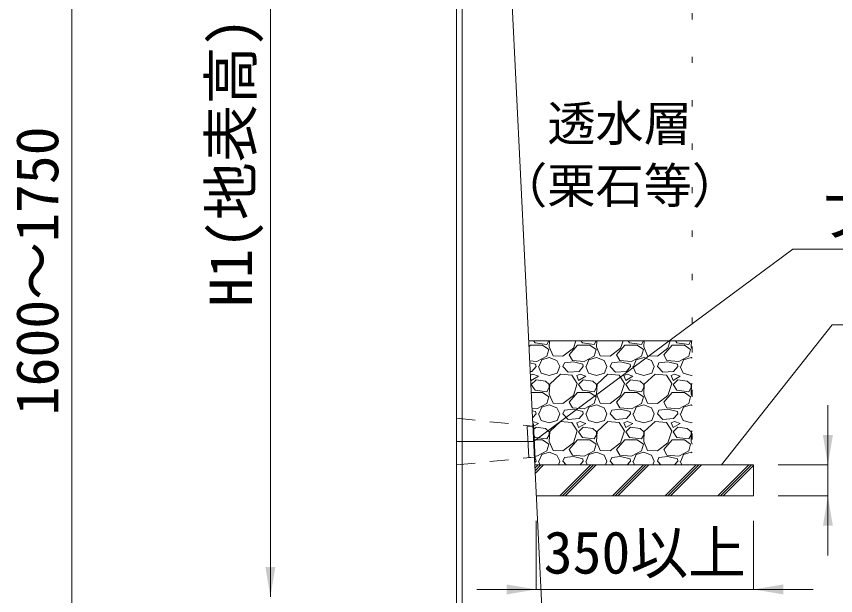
# Model space of a CAD drawing. Units: millimetres at full size, sheet at 1:40; details may follow other scales. Extents: x 221193 to 264773, y 874627 to 883926.
# Drawn here: x 235209 to 236529, y 878707 to 879640 of the extents above; entities that cross this region are included whole.
import ezdxf
from ezdxf.enums import TextEntityAlignment as Align

# ---------------------------------------------------------------- set-up
doc = ezdxf.new("R2010")
doc.units = ezdxf.units.MM
doc.header["$LTSCALE"] = 40
for name, pattern in [('DOTTED', [1.75, 0.25, -1.5]), ('USER1', [10, 6.25, -1.25, 1.25, -1.25]), ('USER2', [1.35, 0.75, -0.6])]:
    doc.linetypes.add(name, pattern=pattern)
for name, color, linetype, lineweight in [('0_2', 7, 'Continuous', 15), ('ハッチング', 7, 'Continuous', 5), ('フィルター', 3, 'Continuous', 13), ('寸法線', 7, 'Continuous', 13), ('引出線', 4, 'Continuous', 9), ('本体', 2, 'Continuous', 20), ('補助線', 8, 'Continuous', 13)]:
    doc.layers.add(name, color=color, linetype=linetype, lineweight=lineweight)
doc.styles.add('ＭＳ ゴシック', font='')
doc.styles.get('ＭＳ ゴシック').set_extended_font_data('MS Gothic')

# ---------------------------------------------------------------- blocks, each defined once
blk = doc.blocks.new('filled_arrow')
at = {"color": 0, "linetype": 'Continuous', "lineweight": -2}
blk.add_solid([(7.5, 1.25), (0, 0), (7.5, -1.25)], dxfattribs=at)

msp = doc.modelspace()

# ---------------------------------------------------------------- hatches: boundary and pattern name
at = {"layer": 'ハッチング'}
h = msp.add_hatch(dxfattribs=at)
h.set_pattern_fill('USER', color=256, style=0, pattern_type=2)
h.set_pattern_definition([(45, (130682.71, 887762.86), (-42.42641, 42.42641), []), (45, (130687.06, 887762.86), (-42.42641, 42.42641), []), (45, (130691.41, 887762.86), (-42.42641, 42.42641), [])])
h.paths.add_polyline_path([(236396.4, 878867.79), (236396.4, 878917.79), (236043.94, 878917.79), (236046.4, 878867.79)])

# ---------------------------------------------------------------- linework, layer by layer
at = {"layer": '0_2', "linetype": 'DOTTED', "lineweight": 9}
for p, q in [((236297.83, 879855.28), (236297.83, 879108.58)), ((236297.83, 879108.58), (236297.83, 878917.79))]:
    msp.add_line(p, q, dxfattribs=at)
at = {"layer": '0_2'}
for p, q in [((236043.94, 878917.79), (236396.4, 878917.79)), ((236396.4, 878917.79), (236396.4, 878867.79)), ((236046.4, 878867.79), (236396.4, 878867.79))]:
    msp.add_line(p, q, dxfattribs=at)
at = {"layer": 'ハッチング'}
for p, q in [((236042.03, 879117.79), (236044.45, 879114.16)), ((236044.45, 879114.16), (236063.5, 879111.88)), ((236063.5, 879111.88), (236066.78, 879117.79)), ((236067.77, 879117.79), (236067.31, 879108.07)), ((236106.17, 879105.78), (236110.01, 879117.79)), ((236118.23, 879117.79), (236120.65, 879114.16)), ((236120.65, 879114.16), (236139.7, 879111.88)), ((236139.7, 879111.88), (236142.98, 879117.79)), ((236143.97, 879117.79), (236143.51, 879108.07)), ((236182.37, 879105.78), (236186.21, 879117.79)), ((236194.43, 879117.79), (236196.85, 879114.16)), ((236196.85, 879114.16), (236215.9, 879111.88)), ((236215.9, 879111.88), (236219.18, 879117.79)), ((236220.17, 879117.79), (236219.71, 879108.07)), ((236258.57, 879105.78), (236262.41, 879117.79)), ((236270.63, 879117.79), (236273.05, 879114.16)), ((236273.05, 879114.16), (236292.1, 879111.88)), ((236292.1, 879111.88), (236295.38, 879117.79)), ((236296.37, 879117.79), (236295.91, 879108.07)), ((236034.59, 879107.87), (236036.83, 879110.35)), ((236036.83, 879110.35), (236056.64, 879110.35)), ((236056.64, 879110.35), (236066.54, 879103.49)), ((236066.54, 879103.49), (236063.5, 879092.83)), ((236067.31, 879108.07), (236073.4, 879093.59)), ((236089.4, 879092.83), (236106.17, 879105.78)), ((236099.31, 879095.11), (236113.03, 879110.35)), ((236113.03, 879110.35), (236132.84, 879110.35)), ((236132.84, 879110.35), (236142.74, 879103.49)), ((236142.74, 879103.49), (236139.7, 879092.83)), ((236143.51, 879108.07), (236149.6, 879093.59)), ((236165.6, 879092.83), (236182.37, 879105.78)), ((236175.51, 879095.11), (236189.23, 879110.35)), ((236189.23, 879110.35), (236209.04, 879110.35)), ((236209.04, 879110.35), (236218.94, 879103.49)), ((236218.94, 879103.49), (236215.9, 879092.83)), ((236219.71, 879108.07), (236225.8, 879093.59)), ((236241.8, 879092.83), (236258.57, 879105.78)), ((236251.71, 879095.11), (236265.43, 879110.35)), ((236265.43, 879110.35), (236285.24, 879110.35)), ((236285.24, 879110.35), (236295.14, 879103.49)), ((236295.14, 879103.49), (236292.1, 879092.83)), ((236295.91, 879108.07), (236297.83, 879103.48)), ((236047.49, 879084.44), (236035.7, 879085.39)), ((236063.5, 879092.83), (236047.49, 879084.44)), ((236050.54, 879076.06), (236055.11, 879086.73)), ((236055.11, 879086.73), (236067.31, 879090.54)), ((236067.31, 879090.54), (236079.5, 879085.97)), ((236073.4, 879093.59), (236089.4, 879092.83)), ((236079.5, 879085.97), (236084.07, 879076.06)), ((236104.64, 879085.97), (236099.31, 879095.11)), ((236123.69, 879084.44), (236104.64, 879085.97)), ((236139.7, 879092.83), (236123.69, 879084.44)), ((236126.74, 879076.06), (236131.31, 879086.73)), ((236131.31, 879086.73), (236143.51, 879090.54)), ((236143.51, 879090.54), (236155.7, 879085.97)), ((236149.6, 879093.59), (236165.6, 879092.83)), ((236155.7, 879085.97), (236160.27, 879076.06)), ((236180.84, 879085.97), (236175.51, 879095.11)), ((236199.89, 879084.44), (236180.84, 879085.97)), ((236215.9, 879092.83), (236199.89, 879084.44)), ((236202.94, 879076.06), (236207.51, 879086.73)), ((236207.51, 879086.73), (236219.71, 879090.54)), ((236219.71, 879090.54), (236231.9, 879085.97)), ((236225.8, 879093.59), (236241.8, 879092.83)), ((236231.9, 879085.97), (236236.47, 879076.06)), ((236257.04, 879085.97), (236251.71, 879095.11)), ((236276.09, 879084.44), (236257.04, 879085.97)), ((236292.1, 879092.83), (236276.09, 879084.44)), ((236279.14, 879076.06), (236283.71, 879086.73)), ((236283.71, 879086.73), (236295.91, 879090.54)), ((236295.91, 879090.54), (236297.83, 879089.82)), ((236045.21, 879079.87), (236035.85, 879082.21)), ((236045.97, 879076.06), (236039.11, 879068.44)), ((236045.97, 879076.06), (236045.21, 879079.87)), ((236049.78, 879076.06), (236054.35, 879065.39)), ((236080.26, 879065.39), (236084.07, 879076.06)), ((236089.4, 879076.06), (236091.69, 879082.16)), ((236097.79, 879066.92), (236089.4, 879076.06)), ((236106.17, 879083.68), (236091.69, 879082.16)), ((236121.41, 879079.87), (236106.17, 879083.68)), ((236122.17, 879076.06), (236115.31, 879068.44)), ((236122.17, 879076.06), (236121.41, 879079.87)), ((236125.98, 879076.06), (236130.55, 879065.39)), ((236156.46, 879065.39), (236160.27, 879076.06)), ((236165.6, 879076.06), (236167.89, 879082.16)), ((236173.99, 879066.92), (236165.6, 879076.06)), ((236182.37, 879083.68), (236167.89, 879082.16)), ((236197.61, 879079.87), (236182.37, 879083.68)), ((236198.37, 879076.06), (236191.51, 879068.44)), ((236198.37, 879076.06), (236197.61, 879079.87)), ((236202.18, 879076.06), (236206.75, 879065.39)), ((236232.66, 879065.39), (236236.47, 879076.06)), ((236241.8, 879076.06), (236244.09, 879082.16)), ((236250.19, 879066.92), (236241.8, 879076.06)), ((236258.57, 879083.68), (236244.09, 879082.16)), ((236273.81, 879079.87), (236258.57, 879083.68)), ((236274.57, 879076.06), (236267.71, 879068.44)), ((236274.57, 879076.06), (236273.81, 879079.87)), ((236278.38, 879076.06), (236282.95, 879065.39)), ((236039.11, 879068.44), (236036.54, 879068.22)), ((236040.64, 879063.87), (236036.84, 879062.24)), ((236038.35, 879053.96), (236049.78, 879060.82)), ((236049.78, 879060.82), (236040.64, 879063.87)), ((236054.35, 879065.39), (236067.31, 879061.58)), ((236067.31, 879061.58), (236080.26, 879065.39)), ((236085.59, 879063.87), (236068.07, 879047.87)), ((236103.88, 879062.35), (236085.59, 879063.87)), ((236115.31, 879068.44), (236097.79, 879066.92)), ((236112.26, 879048.63), (236103.88, 879062.35)), ((236116.84, 879063.87), (236111.5, 879061.58)), ((236111.5, 879061.58), (236114.55, 879053.96)), ((236114.55, 879053.96), (236125.98, 879060.82)), ((236125.98, 879060.82), (236116.84, 879063.87)), ((236130.55, 879065.39), (236143.51, 879061.58)), ((236143.51, 879061.58), (236156.46, 879065.39)), ((236161.79, 879063.87), (236144.27, 879047.87)), ((236180.08, 879062.35), (236161.79, 879063.87)), ((236191.51, 879068.44), (236173.99, 879066.92)), ((236188.46, 879048.63), (236180.08, 879062.35)), ((236193.04, 879063.87), (236187.7, 879061.58)), ((236187.7, 879061.58), (236190.75, 879053.96)), ((236190.75, 879053.96), (236202.18, 879060.82)), ((236202.18, 879060.82), (236193.04, 879063.87)), ((236206.75, 879065.39), (236219.71, 879061.58)), ((236219.71, 879061.58), (236232.66, 879065.39)), ((236237.99, 879063.87), (236220.47, 879047.87)), ((236256.28, 879062.35), (236237.99, 879063.87)), ((236267.71, 879068.44), (236250.19, 879066.92)), ((236264.66, 879048.63), (236256.28, 879062.35)), ((236269.24, 879063.87), (236263.9, 879061.58)), ((236263.9, 879061.58), (236266.95, 879053.96)), ((236266.95, 879053.96), (236278.38, 879060.82)), ((236278.38, 879060.82), (236269.24, 879063.87)), ((236282.95, 879065.39), (236295.91, 879061.58)), ((236295.91, 879061.58), (236297.83, 879062.15)), ((236037.09, 879057.12), (236038.35, 879053.96)), ((236045.97, 879054.73), (236038.35, 879047.11)), ((236038.35, 879047.11), (236044.45, 879037.96)), ((236061.21, 879052.44), (236045.97, 879054.73)), ((236067.31, 879047.11), (236061.21, 879052.44)), ((236068.07, 879047.87), (236067.31, 879031.87)), ((236067.31, 879042.53), (236067.31, 879047.11)), ((236106.17, 879029.58), (236112.26, 879048.63)), ((236122.17, 879054.73), (236114.55, 879047.11)), ((236114.55, 879047.11), (236120.65, 879037.96)), ((236137.41, 879052.44), (236122.17, 879054.73)), ((236143.51, 879047.11), (236137.41, 879052.44)), ((236144.27, 879047.87), (236143.51, 879031.87)), ((236143.51, 879042.53), (236143.51, 879047.11)), ((236182.37, 879029.58), (236188.46, 879048.63)), ((236198.37, 879054.73), (236190.75, 879047.11)), ((236190.75, 879047.11), (236196.85, 879037.96)), ((236213.61, 879052.44), (236198.37, 879054.73)), ((236219.71, 879047.11), (236213.61, 879052.44)), ((236220.47, 879047.87), (236219.71, 879031.87)), ((236219.71, 879042.53), (236219.71, 879047.11)), ((236258.57, 879029.58), (236264.66, 879048.63)), ((236274.57, 879054.73), (236266.95, 879047.11)), ((236266.95, 879047.11), (236273.05, 879037.96)), ((236289.81, 879052.44), (236274.57, 879054.73)), ((236295.91, 879047.11), (236289.81, 879052.44)), ((236296.67, 879047.87), (236295.91, 879031.87)), ((236295.91, 879042.53), (236295.91, 879047.11)), ((236297.83, 879048.93), (236296.67, 879047.87)), ((236038.22, 879034.15), (236056.64, 879034.15)), ((236044.45, 879037.96), (236063.5, 879035.68)), ((236056.64, 879034.15), (236066.54, 879027.29)), ((236063.5, 879035.68), (236067.31, 879042.53)), ((236099.31, 879018.91), (236113.03, 879034.15)), ((236113.03, 879034.15), (236132.84, 879034.15)), ((236120.65, 879037.96), (236139.7, 879035.68)), ((236132.84, 879034.15), (236142.74, 879027.29)), ((236139.7, 879035.68), (236143.51, 879042.53)), ((236175.51, 879018.91), (236189.23, 879034.15)), ((236189.23, 879034.15), (236209.04, 879034.15)), ((236196.85, 879037.96), (236215.9, 879035.68)), ((236209.04, 879034.15), (236218.94, 879027.29)), ((236215.9, 879035.68), (236219.71, 879042.53)), ((236251.71, 879018.91), (236265.43, 879034.15)), ((236265.43, 879034.15), (236285.24, 879034.15)), ((236273.05, 879037.96), (236292.1, 879035.68)), ((236285.24, 879034.15), (236295.14, 879027.29)), ((236292.1, 879035.68), (236295.91, 879042.53)), ((236066.54, 879027.29), (236063.5, 879016.63)), ((236067.31, 879031.87), (236073.4, 879017.39)), ((236089.4, 879016.63), (236106.17, 879029.58)), ((236142.74, 879027.29), (236139.7, 879016.63)), ((236143.51, 879031.87), (236149.6, 879017.39)), ((236165.6, 879016.63), (236182.37, 879029.58)), ((236218.94, 879027.29), (236215.9, 879016.63)), ((236219.71, 879031.87), (236225.8, 879017.39)), ((236241.8, 879016.63), (236258.57, 879029.58)), ((236295.14, 879027.29), (236292.1, 879016.63)), ((236295.91, 879031.87), (236297.83, 879027.28)), ((236047.49, 879008.24), (236039.46, 879008.89)), ((236063.5, 879016.63), (236047.49, 879008.24)), ((236050.54, 878999.86), (236055.11, 879010.53)), ((236055.11, 879010.53), (236067.31, 879014.34)), ((236067.31, 879014.34), (236079.5, 879009.77)), ((236073.4, 879017.39), (236089.4, 879016.63)), ((236079.5, 879009.77), (236084.07, 878999.86)), ((236106.17, 879007.48), (236091.69, 879005.96)), ((236104.64, 879009.77), (236099.31, 879018.91)), ((236123.69, 879008.24), (236104.64, 879009.77)), ((236121.41, 879003.67), (236106.17, 879007.48)), ((236139.7, 879016.63), (236123.69, 879008.24)), ((236126.74, 878999.86), (236131.31, 879010.53)), ((236131.31, 879010.53), (236143.51, 879014.34)), ((236143.51, 879014.34), (236155.7, 879009.77)), ((236149.6, 879017.39), (236165.6, 879016.63)), ((236155.7, 879009.77), (236160.27, 878999.86)), ((236182.37, 879007.48), (236167.89, 879005.96)), ((236180.84, 879009.77), (236175.51, 879018.91)), ((236199.89, 879008.24), (236180.84, 879009.77)), ((236197.61, 879003.67), (236182.37, 879007.48)), ((236215.9, 879016.63), (236199.89, 879008.24)), ((236202.94, 878999.86), (236207.51, 879010.53)), ((236207.51, 879010.53), (236219.71, 879014.34)), ((236219.71, 879014.34), (236231.9, 879009.77)), ((236225.8, 879017.39), (236241.8, 879016.63)), ((236231.9, 879009.77), (236236.47, 878999.86)), ((236258.57, 879007.48), (236244.09, 879005.96)), ((236257.04, 879009.77), (236251.71, 879018.91)), ((236276.09, 879008.24), (236257.04, 879009.77)), ((236273.81, 879003.67), (236258.57, 879007.48)), ((236292.1, 879016.63), (236276.09, 879008.24)), ((236279.14, 878999.86), (236283.71, 879010.53)), ((236283.71, 879010.53), (236295.91, 879014.34)), ((236295.91, 879014.34), (236297.83, 879013.62)), ((236045.21, 879003.67), (236039.65, 879005.06)), ((236045.97, 878999.86), (236040.22, 878993.47)), ((236045.97, 878999.86), (236045.21, 879003.67)), ((236049.78, 878999.86), (236054.35, 878989.19)), ((236080.26, 878989.19), (236084.07, 878999.86)), ((236089.4, 878999.86), (236091.69, 879005.96)), ((236097.79, 878990.72), (236089.4, 878999.86)), ((236122.17, 878999.86), (236115.31, 878992.24)), ((236122.17, 878999.86), (236121.41, 879003.67)), ((236125.98, 878999.86), (236130.55, 878989.19)), ((236156.46, 878989.19), (236160.27, 878999.86)), ((236165.6, 878999.86), (236167.89, 879005.96)), ((236173.99, 878990.72), (236165.6, 878999.86)), ((236198.37, 878999.86), (236191.51, 878992.24)), ((236198.37, 878999.86), (236197.61, 879003.67)), ((236202.18, 878999.86), (236206.75, 878989.19)), ((236232.66, 878989.19), (236236.47, 878999.86)), ((236241.8, 878999.86), (236244.09, 879005.96)), ((236250.19, 878990.72), (236241.8, 878999.86)), ((236274.57, 878999.86), (236267.71, 878992.24)), ((236274.57, 878999.86), (236273.81, 879003.67)), ((236278.38, 878999.86), (236282.95, 878989.19)), ((236040.64, 878987.67), (236040.51, 878987.62)), ((236049.78, 878984.62), (236040.64, 878987.67)), ((236041.89, 878979.89), (236049.78, 878984.62)), ((236054.35, 878989.19), (236067.31, 878985.38)), ((236067.31, 878985.38), (236080.26, 878989.19)), ((236085.59, 878987.67), (236068.07, 878971.67)), ((236103.88, 878986.15), (236085.59, 878987.67)), ((236115.31, 878992.24), (236097.79, 878990.72)), ((236112.26, 878972.43), (236103.88, 878986.15)), ((236116.84, 878987.67), (236111.5, 878985.38)), ((236111.5, 878985.38), (236114.55, 878977.76)), ((236114.55, 878977.76), (236125.98, 878984.62)), ((236125.98, 878984.62), (236116.84, 878987.67)), ((236130.55, 878989.19), (236143.51, 878985.38)), ((236143.51, 878985.38), (236156.46, 878989.19)), ((236161.79, 878987.67), (236144.27, 878971.67)), ((236180.08, 878986.15), (236161.79, 878987.67)), ((236191.51, 878992.24), (236173.99, 878990.72)), ((236188.46, 878972.43), (236180.08, 878986.15)), ((236193.04, 878987.67), (236187.7, 878985.38)), ((236187.7, 878985.38), (236190.75, 878977.76)), ((236190.75, 878977.76), (236202.18, 878984.62)), ((236202.18, 878984.62), (236193.04, 878987.67)), ((236206.75, 878989.19), (236219.71, 878985.38)), ((236219.71, 878985.38), (236232.66, 878989.19)), ((236237.99, 878987.67), (236220.47, 878971.67)), ((236256.28, 878986.15), (236237.99, 878987.67)), ((236267.71, 878992.24), (236250.19, 878990.72)), ((236264.66, 878972.43), (236256.28, 878986.15)), ((236269.24, 878987.67), (236263.9, 878985.38)), ((236263.9, 878985.38), (236266.95, 878977.76)), ((236266.95, 878977.76), (236278.38, 878984.62)), ((236278.38, 878984.62), (236269.24, 878987.67)), ((236282.95, 878989.19), (236295.91, 878985.38)), ((236295.91, 878985.38), (236297.83, 878985.95)), ((236045.97, 878978.53), (236042.14, 878974.7)), ((236061.21, 878976.24), (236045.97, 878978.53)), ((236067.31, 878970.91), (236061.21, 878976.24)), ((236068.07, 878971.67), (236067.31, 878955.67)), ((236067.31, 878966.33), (236067.31, 878970.91)), ((236106.17, 878953.38), (236112.26, 878972.43)), ((236122.17, 878978.53), (236114.55, 878970.91)), ((236114.55, 878970.91), (236120.65, 878961.76)), ((236137.41, 878976.24), (236122.17, 878978.53)), ((236143.51, 878970.91), (236137.41, 878976.24)), ((236144.27, 878971.67), (236143.51, 878955.67)), ((236143.51, 878966.33), (236143.51, 878970.91)), ((236182.37, 878953.38), (236188.46, 878972.43)), ((236198.37, 878978.53), (236190.75, 878970.91)), ((236190.75, 878970.91), (236196.85, 878961.76)), ((236213.61, 878976.24), (236198.37, 878978.53)), ((236219.71, 878970.91), (236213.61, 878976.24)), ((236220.47, 878971.67), (236219.71, 878955.67)), ((236219.71, 878966.33), (236219.71, 878970.91)), ((236258.57, 878953.38), (236264.66, 878972.43)), ((236274.57, 878978.53), (236266.95, 878970.91)), ((236266.95, 878970.91), (236273.05, 878961.76)), ((236289.81, 878976.24), (236274.57, 878978.53)), ((236295.91, 878970.91), (236289.81, 878976.24)), ((236296.67, 878971.67), (236295.91, 878955.67)), ((236295.91, 878966.33), (236295.91, 878970.91)), ((236297.83, 878972.73), (236296.67, 878971.67)), ((236042.65, 878964.46), (236044.45, 878961.76)), ((236042.97, 878957.95), (236056.64, 878957.95)), ((236044.45, 878961.76), (236063.5, 878959.48)), ((236056.64, 878957.95), (236066.54, 878951.09)), ((236063.5, 878959.48), (236067.31, 878966.33)), ((236067.31, 878955.67), (236073.4, 878941.19)), ((236089.4, 878940.43), (236106.17, 878953.38)), ((236099.31, 878942.71), (236113.03, 878957.95)), ((236113.03, 878957.95), (236132.84, 878957.95)), ((236120.65, 878961.76), (236139.7, 878959.48)), ((236132.84, 878957.95), (236142.74, 878951.09)), ((236139.7, 878959.48), (236143.51, 878966.33)), ((236143.51, 878955.67), (236149.6, 878941.19)), ((236165.6, 878940.43), (236182.37, 878953.38)), ((236175.51, 878942.71), (236189.23, 878957.95)), ((236189.23, 878957.95), (236209.04, 878957.95)), ((236196.85, 878961.76), (236215.9, 878959.48)), ((236209.04, 878957.95), (236218.94, 878951.09)), ((236215.9, 878959.48), (236219.71, 878966.33)), ((236219.71, 878955.67), (236225.8, 878941.19)), ((236241.8, 878940.43), (236258.57, 878953.38)), ((236251.71, 878942.71), (236265.43, 878957.95)), ((236265.43, 878957.95), (236285.24, 878957.95)), ((236273.05, 878961.76), (236292.1, 878959.48)), ((236285.24, 878957.95), (236295.14, 878951.09)), ((236292.1, 878959.48), (236295.91, 878966.33)), ((236295.91, 878955.67), (236297.83, 878951.08)), ((236063.5, 878940.43), (236047.49, 878932.04)), ((236066.54, 878951.09), (236063.5, 878940.43)), ((236073.4, 878941.19), (236089.4, 878940.43)), ((236104.64, 878933.57), (236099.31, 878942.71)), ((236139.7, 878940.43), (236123.69, 878932.04)), ((236142.74, 878951.09), (236139.7, 878940.43)), ((236149.6, 878941.19), (236165.6, 878940.43)), ((236180.84, 878933.57), (236175.51, 878942.71)), ((236215.9, 878940.43), (236199.89, 878932.04)), ((236218.94, 878951.09), (236215.9, 878940.43)), ((236225.8, 878941.19), (236241.8, 878940.43)), ((236257.04, 878933.57), (236251.71, 878942.71)), ((236292.1, 878940.43), (236276.09, 878932.04)), ((236295.14, 878951.09), (236292.1, 878940.43)), ((236047.49, 878932.04), (236044.23, 878932.31)), ((236045.21, 878927.47), (236044.46, 878927.66)), ((236045.97, 878923.66), (236045.21, 878927.47)), ((236050.54, 878923.66), (236055.11, 878934.33)), ((236055.11, 878934.33), (236067.31, 878938.14)), ((236067.31, 878938.14), (236079.5, 878933.57)), ((236079.5, 878933.57), (236084.07, 878923.66)), ((236089.4, 878923.66), (236091.69, 878929.76)), ((236106.17, 878931.28), (236091.69, 878929.76)), ((236123.69, 878932.04), (236104.64, 878933.57)), ((236121.41, 878927.47), (236106.17, 878931.28)), ((236122.17, 878923.66), (236121.41, 878927.47)), ((236126.74, 878923.66), (236131.31, 878934.33)), ((236131.31, 878934.33), (236143.51, 878938.14)), ((236143.51, 878938.14), (236155.7, 878933.57)), ((236155.7, 878933.57), (236160.27, 878923.66)), ((236165.6, 878923.66), (236167.89, 878929.76)), ((236182.37, 878931.28), (236167.89, 878929.76)), ((236199.89, 878932.04), (236180.84, 878933.57)), ((236197.61, 878927.47), (236182.37, 878931.28)), ((236198.37, 878923.66), (236197.61, 878927.47)), ((236202.94, 878923.66), (236207.51, 878934.33)), ((236207.51, 878934.33), (236219.71, 878938.14)), ((236219.71, 878938.14), (236231.9, 878933.57)), ((236231.9, 878933.57), (236236.47, 878923.66)), ((236241.8, 878923.66), (236244.09, 878929.76)), ((236258.57, 878931.28), (236244.09, 878929.76)), ((236276.09, 878932.04), (236257.04, 878933.57)), ((236273.81, 878927.47), (236258.57, 878931.28)), ((236274.57, 878923.66), (236273.81, 878927.47)), ((236279.14, 878923.66), (236283.71, 878934.33)), ((236283.71, 878934.33), (236295.91, 878938.14)), ((236295.91, 878938.14), (236297.83, 878937.42)), ((236045.97, 878923.66), (236043.77, 878921.22)), ((236049.78, 878923.66), (236052.3, 878917.79)), ((236081.97, 878917.79), (236084.07, 878923.66)), ((236094.78, 878917.79), (236089.4, 878923.66)), ((236122.17, 878923.66), (236116.89, 878917.79)), ((236125.98, 878923.66), (236128.5, 878917.79)), ((236158.17, 878917.79), (236160.27, 878923.66)), ((236170.98, 878917.79), (236165.6, 878923.66)), ((236198.37, 878923.66), (236193.09, 878917.79)), ((236202.18, 878923.66), (236204.7, 878917.79)), ((236234.37, 878917.79), (236236.47, 878923.66)), ((236247.18, 878917.79), (236241.8, 878923.66)), ((236274.57, 878923.66), (236269.29, 878917.79)), ((236278.38, 878923.66), (236280.9, 878917.79))]:
    msp.add_line(p, q, dxfattribs=at)
at = {"layer": 'フィルター'}
for p, q in [((236031.88, 878979.8), (236040.87, 878980.25)), ((236031.88, 878979.8), (236034.34, 878929.86)), ((236040.68, 878984.02), (236041.68, 878984.07)), ((236034.34, 878929.86), (236043.32, 878930.31)), ((236043.51, 878926.53), (236044.51, 878926.58))]:
    msp.add_line(p, q, dxfattribs=at)
at = {"layer": 'フィルター', "lineweight": 20}
for p, q in [((236040.68, 878984.02), (236043.51, 878926.53)), ((236041.68, 878984.07), (236044.51, 878926.58))]:
    msp.add_line(p, q, dxfattribs=at)
at = {"layer": '寸法線'}
for p, q in [((235297.86, 880105.28), (235297.86, 878355.28)), ((235617.85, 878705.28), (235617.85, 880105.28)), ((236516.33, 878771.79), (236516.33, 879013.79)), ((236436.4, 878917.79), (236516.33, 878917.79)), ((236436.4, 878867.79), (236516.33, 878867.79)), ((236046.4, 878827.79), (236046.4, 878717.19)), ((236396.4, 878827.79), (236396.4, 878717.19)), ((235950.4, 878717.19), (236492.4, 878717.19))]:
    msp.add_line(p, q, dxfattribs=at)
at = {"layer": '引出線', "lineweight": 13}
msp.add_lwpolyline([(236042.1, 878955.28), (236460.06, 879265.03), (236945.94, 879265.03)], dxfattribs=at)
at = {"layer": '引出線'}
msp.add_lwpolyline([(236344.75, 878917.79), (236523.1, 879143.28), (237293.33, 879143.28)], dxfattribs=at)
at = {"layer": '本体', "lineweight": 9}
msp.add_line((235926.83, 880105.28), (235926.83, 878355.28), dxfattribs=at)
at = {"layer": '本体'}
for p, q in [((235917.83, 880096.28), (235917.83, 878355.28)), ((235997.83, 879855.28), (236057.83, 878635.28))]:
    msp.add_line(p, q, dxfattribs=at)
at = {"layer": '本体', "linetype": 'USER2', "lineweight": 9}
for p, q in [((235917.83, 878992.78), (236040.87, 878980.28)), ((235917.83, 878917.78), (236043.33, 878930.28))]:
    msp.add_line(p, q, dxfattribs=at)
at = {"layer": '補助線'}
for p, q in [((236297.83, 879117.79), (236034.1, 879117.79)), ((236033.11, 878954.83), (236043.1, 878955.33))]:
    msp.add_line(p, q, dxfattribs=at)
at = {"layer": '補助線', "linetype": 'USER1', "lineweight": 20}
msp.add_line((235917.83, 878955.28), (236042.1, 878955.28), dxfattribs=at)

# ---------------------------------------------------------------- block references
at = {"layer": '寸法線', "xscale": 6.4, "yscale": 6.4}
for p, rotation in [((236516.33, 878917.79), 90), ((236516.33, 878867.79), 270), ((235617.85, 878705.28), 90), ((236046.4, 878717.19), 180)]:
    msp.add_blockref('filled_arrow', p, dxfattribs=dict(at, rotation=rotation))
msp.add_blockref('filled_arrow', (236396.4, 878717.19), dxfattribs=at)
at = {"layer": '引出線', "lineweight": 13, "xscale": 0.16, "yscale": 0.16, "rotation": 36.5}
msp.add_blockref('filled_arrow', (236042.1, 878955.28), dxfattribs=at)
at = {"layer": '引出線', "xscale": 0.16, "yscale": 0.16, "rotation": 51.7}
msp.add_blockref('filled_arrow', (236344.75, 878917.79), dxfattribs=at)

# ---------------------------------------------------------------- texts
at = {"layer": '寸法線', "style": 'ＭＳ ゴシック'}
for s, p in [('H1(地表高)', (235554.17, 879405.28)), ('1600～1750', (235241.86, 879230.28))]:
    msp.add_text(s, height=68.36, rotation=90, dxfattribs=at).set_placement(p, align=Align.MIDDLE_CENTER)
msp.add_text('350以上', height=68.36, dxfattribs=at).set_placement((236221.4, 878776.84), align=Align.MIDDLE_CENTER)
at = {"layer": '引出線', "style": 'ＭＳ ゴシック'}
for s, height, p in [('透水層', 56.96, (236064.12, 879496.23)), ('（栗石等）', 56.96, (235986.42, 879396.23)), ('フィルター', 68.36, (236500.06, 879353.99))]:
    msp.add_text(s, height=height, dxfattribs=at).set_placement(p, align=Align.TOP_LEFT)

doc.saveas('drawing.dxf')
